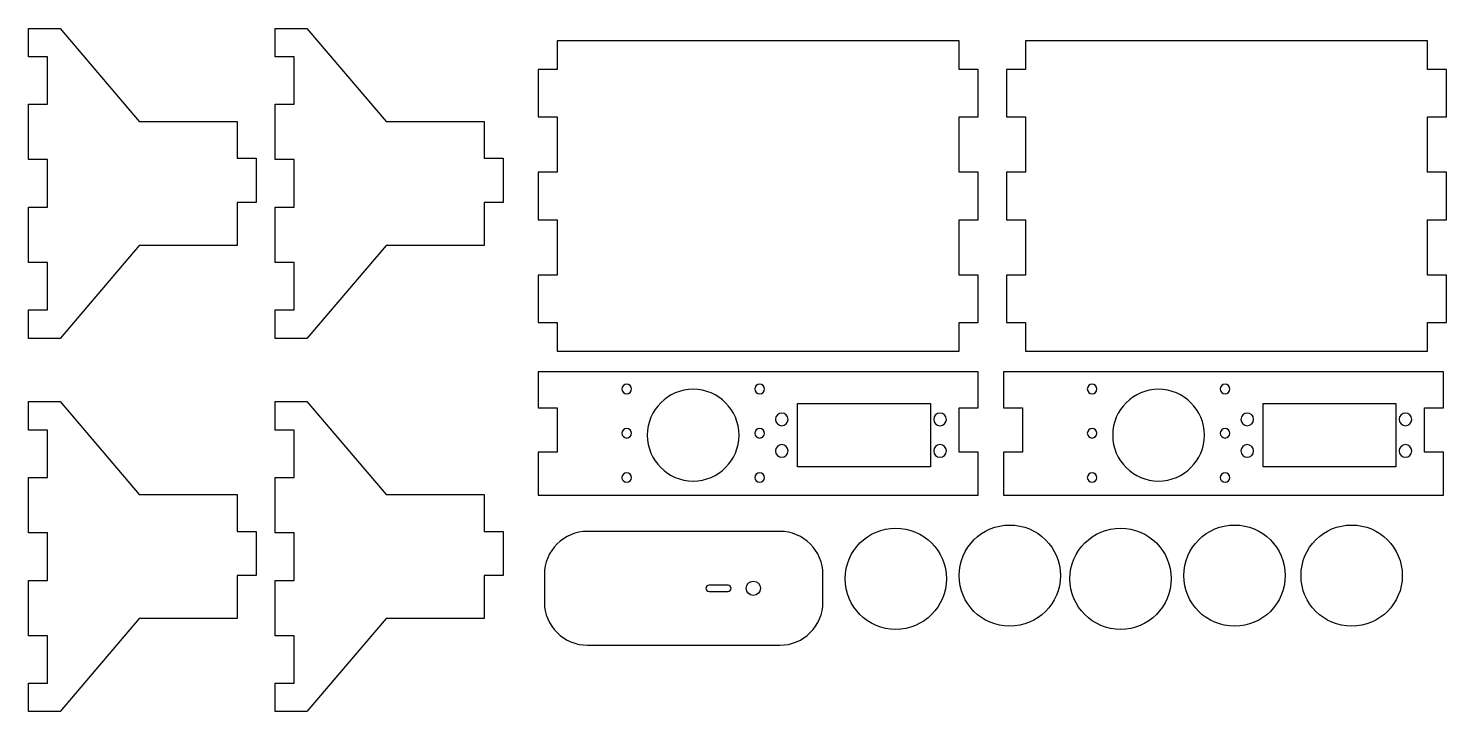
# Model space of a CAD drawing. Extents: x -210 to 238, y -334 to -118.
import ezdxf

# ---------------------------------------------------------------- set-up
doc = ezdxf.new("R2010")
doc.units = 0
doc.layers.add('CURVES', color=7, linetype='CONTINUOUS')
doc.layers.add('DEFAULT', color=7, linetype='CONTINUOUS')

msp = doc.modelspace()

# ---------------------------------------------------------------- linework, layer by layer
at = {"layer": 'CURVES'}
for p, q in [((27.34, -277), (-33.34, -277)), ((-47, -290.66), (-47, -299.34)), ((41, -299.34), (41, -290.66)), ((11, -294), (5, -294)), ((5, -296), (11, -296)), ((-33.34, -313), (27.34, -313))]:
    msp.add_line(p, q, dxfattribs=at)
msp.add_circle((19, -295), 2.24, dxfattribs=at)
for centre, radius, start, end in [((-33.34, -290.66), 13.66, 90, 180), ((27.34, -290.66), 13.66, 0, 90), ((5, -295), 1, 90, 270), ((11, -295), 1, 270, 90), ((-33.34, -299.34), 13.66, 180, 270), ((27.34, -299.34), 13.66, 270, 360)]:
    msp.add_arc(centre, radius, start, end, dxfattribs=at)
at = {"layer": 'DEFAULT'}
for p, q in [((-210, -127), (-210, -118)), ((-210, -118), (-200, -118)), ((-200, -118), (-175, -147.4)), ((-132, -127), (-132, -118)), ((-132, -118), (-122, -118)), ((-122, -118), (-97, -147.4)), ((84, -122), (-43, -122)), ((-43, -122), (-43, -131)), ((84, -131), (84, -122)), ((232, -122), (105, -122)), ((105, -122), (105, -131)), ((232, -131), (232, -122)), ((-204, -127), (-210, -127)), ((-204, -142), (-204, -127)), ((-126, -127), (-132, -127)), ((-126, -142), (-126, -127)), ((-43, -131), (-49, -131)), ((-49, -131), (-49, -146)), ((90, -131), (84, -131)), ((90, -146), (90, -131)), ((105, -131), (99, -131)), ((99, -131), (99, -146)), ((238, -131), (232, -131)), ((238, -146), (238, -131)), ((-210, -159.5), (-210, -142)), ((-210, -142), (-204, -142)), ((-132, -159.5), (-132, -142)), ((-132, -142), (-126, -142)), ((-175, -147.4), (-144, -147.4)), ((-144, -147.4), (-144, -159)), ((-97, -147.4), (-66, -147.4)), ((-66, -147.4), (-66, -159)), ((-49, -146), (-43, -146)), ((-43, -146), (-43, -163.5)), ((84, -163.5), (84, -146)), ((84, -146), (90, -146)), ((99, -146), (105, -146)), ((105, -146), (105, -163.5)), ((232, -163.5), (232, -146)), ((232, -146), (238, -146)), ((-204, -159.5), (-210, -159.5)), ((-204, -174.5), (-204, -159.5)), ((-144, -159), (-138, -159)), ((-138, -159), (-138, -173)), ((-126, -159.5), (-132, -159.5)), ((-126, -174.5), (-126, -159.5)), ((-66, -159), (-60, -159)), ((-60, -159), (-60, -173)), ((-43, -163.5), (-49, -163.5)), ((-49, -163.5), (-49, -178.5)), ((90, -163.5), (84, -163.5)), ((90, -178.5), (90, -163.5)), ((105, -163.5), (99, -163.5)), ((99, -163.5), (99, -178.5)), ((238, -163.5), (232, -163.5)), ((238, -178.5), (238, -163.5)), ((-210, -192), (-210, -174.5)), ((-210, -174.5), (-204, -174.5)), ((-138, -173), (-144, -173)), ((-144, -173), (-144, -186.6)), ((-132, -192), (-132, -174.5)), ((-132, -174.5), (-126, -174.5)), ((-60, -173), (-66, -173)), ((-66, -173), (-66, -186.6)), ((-49, -178.5), (-43, -178.5)), ((-43, -178.5), (-43, -196)), ((84, -196), (84, -178.5)), ((84, -178.5), (90, -178.5)), ((99, -178.5), (105, -178.5)), ((105, -178.5), (105, -196)), ((232, -196), (232, -178.5)), ((232, -178.5), (238, -178.5)), ((-175, -186.6), (-200, -216)), ((-144, -186.6), (-175, -186.6)), ((-97, -186.6), (-122, -216)), ((-66, -186.6), (-97, -186.6)), ((-204, -192), (-210, -192)), ((-204, -207), (-204, -192)), ((-126, -192), (-132, -192)), ((-126, -207), (-126, -192)), ((-43, -196), (-49, -196)), ((-49, -196), (-49, -211)), ((90, -196), (84, -196)), ((90, -211), (90, -196)), ((105, -196), (99, -196)), ((99, -196), (99, -211)), ((238, -196), (232, -196)), ((238, -211), (238, -196)), ((-210, -216), (-210, -207)), ((-210, -207), (-204, -207)), ((-132, -216), (-132, -207)), ((-132, -207), (-126, -207)), ((-49, -211), (-43, -211)), ((-43, -211), (-43, -220)), ((84, -220), (84, -211)), ((84, -211), (90, -211)), ((99, -211), (105, -211)), ((105, -211), (105, -220)), ((232, -220), (232, -211)), ((232, -211), (238, -211)), ((-200, -216), (-210, -216)), ((-122, -216), (-132, -216)), ((-43, -220), (84, -220)), ((105, -220), (232, -220)), ((90, -226.6), (-49, -226.6)), ((-49, -226.6), (-49, -238)), ((90, -238), (90, -226.6)), ((237, -226.6), (98, -226.6)), ((98, -226.6), (98, -238)), ((237, -238), (237, -226.6)), ((-210, -245), (-210, -236)), ((-210, -236), (-200, -236)), ((-200, -236), (-175, -265.4)), ((-132, -245), (-132, -236)), ((-132, -236), (-122, -236)), ((-122, -236), (-97, -265.4)), ((33, -256.6), (33, -236.6)), ((33, -236.6), (75, -236.6)), ((75, -236.6), (75, -256.6)), ((180, -256.6), (180, -236.6)), ((180, -236.6), (222, -236.6)), ((222, -236.6), (222, -256.6)), ((-49, -238), (-43, -238)), ((-43, -238), (-43, -252)), ((84, -238), (90, -238)), ((84, -252), (84, -238)), ((98, -238), (104, -238)), ((104, -238), (104, -252)), ((231, -238), (237, -238)), ((231, -252), (231, -238)), ((-204, -245), (-210, -245)), ((-204, -260), (-204, -245)), ((-126, -245), (-132, -245)), ((-126, -260), (-126, -245)), ((-43, -252), (-49, -252)), ((-49, -252), (-49, -265.6)), ((90, -252), (84, -252)), ((90, -265.6), (90, -252)), ((104, -252), (98, -252)), ((98, -252), (98, -265.6)), ((237, -252), (231, -252)), ((237, -265.6), (237, -252)), ((75, -256.6), (33, -256.6)), ((222, -256.6), (180, -256.6)), ((-210, -277.5), (-210, -260)), ((-210, -260), (-204, -260)), ((-132, -277.5), (-132, -260)), ((-132, -260), (-126, -260)), ((-175, -265.4), (-144, -265.4)), ((-144, -265.4), (-144, -277)), ((-97, -265.4), (-66, -265.4)), ((-66, -265.4), (-66, -277)), ((-49, -265.6), (90, -265.6)), ((98, -265.6), (237, -265.6)), ((-204, -277.5), (-210, -277.5)), ((-204, -292.5), (-204, -277.5)), ((-144, -277), (-138, -277)), ((-138, -277), (-138, -291)), ((-126, -277.5), (-132, -277.5)), ((-126, -292.5), (-126, -277.5)), ((-66, -277), (-60, -277)), ((-60, -277), (-60, -291)), ((-138, -291), (-144, -291)), ((-144, -291), (-144, -304.6)), ((-60, -291), (-66, -291)), ((-66, -291), (-66, -304.6)), ((-210, -310), (-210, -292.5)), ((-210, -292.5), (-204, -292.5)), ((-132, -310), (-132, -292.5)), ((-132, -292.5), (-126, -292.5)), ((-175, -304.6), (-200, -334)), ((-144, -304.6), (-175, -304.6)), ((-97, -304.6), (-122, -334)), ((-66, -304.6), (-97, -304.6)), ((-204, -310), (-210, -310)), ((-204, -325), (-204, -310)), ((-126, -310), (-132, -310)), ((-126, -325), (-126, -310)), ((-210, -334), (-210, -325)), ((-210, -325), (-204, -325)), ((-132, -334), (-132, -325)), ((-132, -325), (-126, -325)), ((-200, -334), (-210, -334)), ((-122, -334), (-132, -334))]:
    msp.add_line(p, q, dxfattribs=at)
at = {"layer": 'DEFAULT', "extrusion": (0, 0, -1)}
for centre, radius in [((21, -232), 1.5), ((0, -246.6), 14.49), ((-21, -232), 1.5), ((-126, -232), 1.5), ((-147, -246.6), 14.49), ((-168, -232), 1.5), ((-28, -241.6), 2), ((-78, -241.6), 2), ((-175, -241.6), 2), ((-225, -241.6), 2), ((21, -246), 1.5), ((-21, -246), 1.5), ((-126, -246), 1.5), ((-168, -246), 1.5), ((-28, -251.6), 2), ((-78, -251.6), 2), ((-175, -251.6), 2), ((-225, -251.6), 2), ((21, -260), 1.5), ((-21, -260), 1.5), ((-126, -260), 1.5), ((-168, -260), 1.5)]:
    msp.add_circle(centre, radius, dxfattribs=at)
at = {"layer": 'DEFAULT'}
for centre in [(64, -292), (100, -291), (135, -292), (171, -291), (208, -291)]:
    msp.add_circle(centre, 16, dxfattribs=at)

doc.saveas('drawing.dxf')
